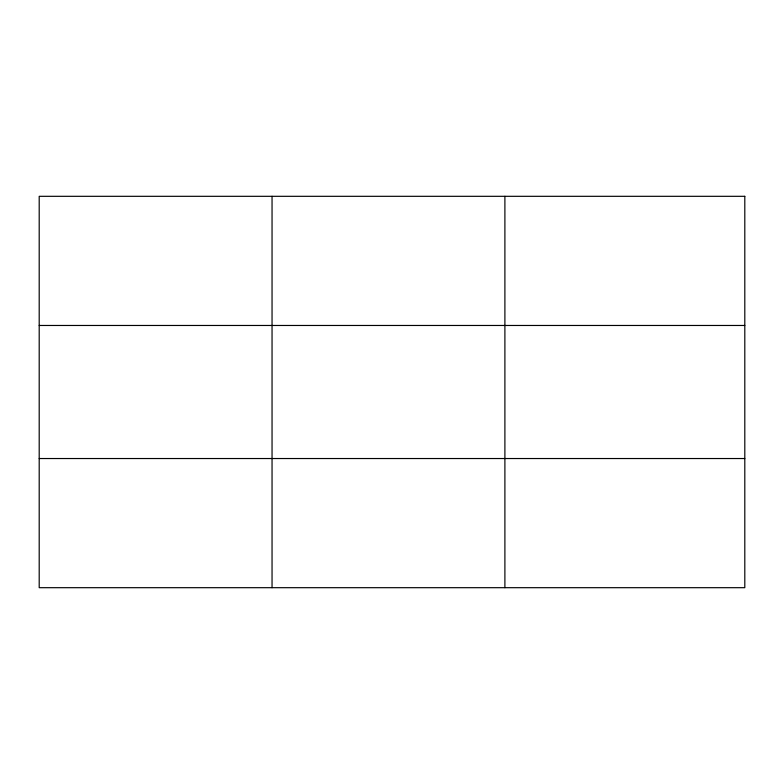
<?xml version="1.0" encoding="UTF-8"?>
<svg xmlns="http://www.w3.org/2000/svg" width="784" height="784" viewBox="0 0 784 784"><rect width="100%" height="100%" fill="white"/><g stroke="black" fill="none" stroke-linecap="round" stroke-linejoin="round"><path stroke-width="1.18" d="M272.048 587.686L272.048 196.314M504.896 587.686L504.896 196.314M39.2 325.468L744.8 325.468M39.2 458.532L744.8 458.532M744.8 196.314L744.8 587.686L39.2 587.686L39.2 196.314L744.8 196.314"/></g></svg>
